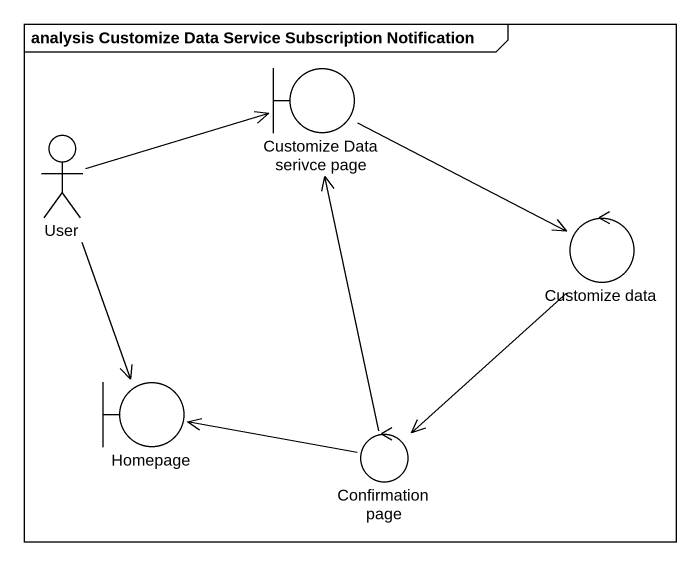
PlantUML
@startuml
mainframe analysis Customize Data Service Subscription Notification
boundary "Customize Data serivce page" as Customize_Data_serivce_page
actor User
control "Customize data" as Customize_data
boundary Homepage
control "Confirmation page" as Confirmation_page
Customize_Data_serivce_page -right-> Customize_data
User -right-> Customize_Data_serivce_page
User --> Homepage
Customize_data --> Confirmation_page
Confirmation_page -up-> Customize_Data_serivce_page
Confirmation_page -left-> Homepage
@enduml
